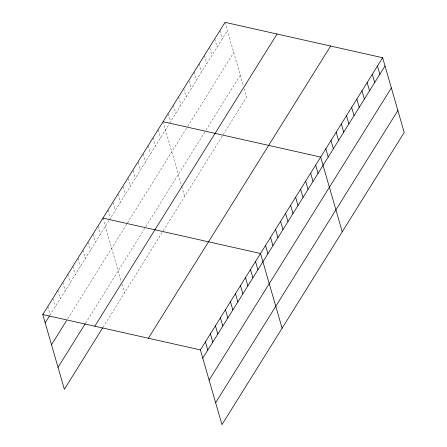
<?xml version="1.0" encoding="UTF-8"?>
<svg xmlns="http://www.w3.org/2000/svg" width="447" height="447" viewBox="0 0 447 447"><rect width="100%" height="100%" fill="white"/><g stroke="black" fill="none" stroke-linecap="round" stroke-linejoin="round"><path stroke-width="0.34" stroke-dasharray="2.23 1.68" d="M108.895 220.645L50.187 314.772L47.801 306.508M109.252 220.069L169.15 124.042M169.519 123.456L227.428 30.614M67.614 318.918L126.685 224.215M127.401 223.064L187.282 127.06M187.651 126.467L233.759 52.55M85.595 323.153L145.381 227.299M145.739 226.73L205.609 130.736M205.978 130.15L240.279 75.152M103.022 327.299L162.809 231.445M163.166 230.875L246.615 97.088L244.118 88.45M225.042 22.35L243.352 85.79M219.879 30.631L222.26 38.889M214.711 38.906L217.097 47.17M209.732 47.823L211.934 55.45M204.385 55.467L206.771 63.725M199.222 63.742L201.608 72.006M194.059 72.023L196.445 80.287M189.075 80.935L191.277 88.562M183.728 88.579L186.114 96.843M178.565 96.859L180.951 105.123M173.402 105.14L175.788 113.398M168.424 114.052L170.625 121.679M163.077 121.696L181.577 185.801M181.767 186.466L184.65 196.434M158.065 129.731L160.451 137.994M153.053 137.765L155.439 146.029M148.041 145.8L150.427 154.064M143.029 153.835L145.415 162.099M138.201 162.507L140.403 170.134M133.189 170.542L135.391 178.169M128.177 178.577L130.379 186.203M123.165 186.611L125.367 194.238M117.969 194.015L120.355 202.279M113.141 202.687L115.343 210.313M107.945 210.084L110.331 218.348M102.933 218.119L121.243 281.56M122.009 284.219L124.506 292.858M97.921 226.154L100.307 234.418M92.909 234.189L95.295 242.453M87.897 242.224L90.283 250.488M82.885 250.259L85.271 258.522M77.873 258.293L80.259 266.557M72.861 266.328L75.247 274.592M67.849 274.369L70.235 282.627M62.837 282.403L65.223 290.662M57.825 290.438L60.211 298.702M52.813 298.473L55.199 306.737"/><path stroke-width="0.67" d="M102.665 327.869L64.362 389.281L42.789 314.543L225.042 22.35L382.638 57.719L404.211 132.457L221.958 424.65L200.385 349.912L382.638 57.719M45.175 322.807L49.472 315.917M51.506 344.743L66.542 320.639M58.032 367.345L85.237 323.723M94.798 326.215L277.051 34.022M148.382 338.239L330.629 46.047M202.77 358.17L385.023 65.977M209.101 380.112L391.354 87.919M215.627 402.713L397.88 110.521M163.077 121.696L320.672 157.065L342.246 231.803M102.933 218.119L260.528 253.488L282.102 328.227M42.789 314.543L200.385 349.912M377.475 65.994L379.861 74.258M372.312 74.275L374.698 82.539M367.149 82.555L369.535 90.814M361.986 90.83L364.366 99.094M356.818 99.111L359.204 107.375M351.655 107.392L354.041 115.65M346.492 115.667L348.878 123.931M341.329 123.948L343.715 132.211M336.166 132.228L338.552 140.487M331.003 140.503L333.384 148.767M325.835 148.784L328.221 157.048M315.66 165.099L318.046 173.363M310.648 173.134L313.034 181.398M305.636 181.169L308.022 189.433M300.624 189.204L303.01 197.468M295.612 197.239L297.998 205.503M290.6 205.274L292.986 213.537M285.588 213.308L287.974 221.572M280.576 221.343L282.962 229.607M275.564 229.378L277.95 237.642M270.552 237.413L272.938 245.677M265.54 245.453L267.926 253.712M255.516 261.523L257.902 269.787M250.504 269.558L252.89 277.822M245.492 277.593L247.878 285.856M240.48 285.627L242.866 293.891M235.468 293.662L237.854 301.926M230.456 301.697L232.842 309.961M225.444 309.732L227.83 317.996M220.432 317.767L222.818 326.031M215.42 325.802L217.806 334.065M210.408 333.836L212.794 342.1M205.397 341.877L207.782 350.135"/></g></svg>
